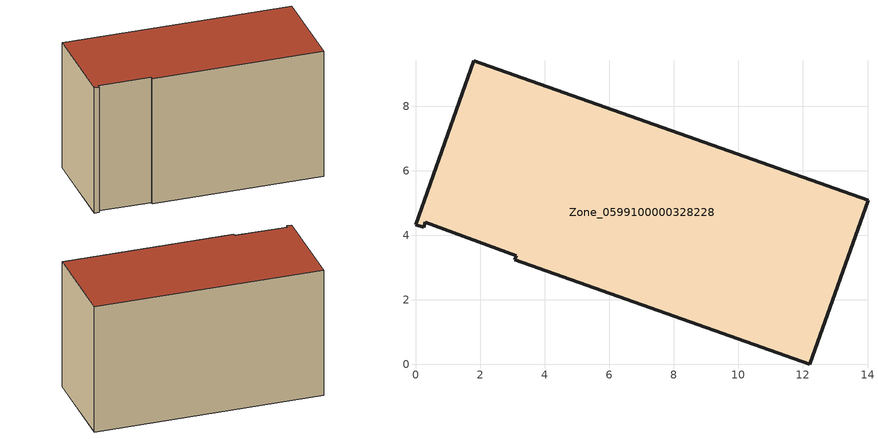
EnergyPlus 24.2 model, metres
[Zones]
Zone_0599100000328228
 floor ground (C_G): 12.21,0 3.07,3.24 3.11,3.37 0.3,4.4 0.25,4.24 0,4.33 1.81,9.41 14.01,5.08 z0.43
 wall outside (C_F): 0.3,4.4 3.11,3.37 3.07,3.24 12.21,0 14.01,5.08 1.81,9.41 0,4.33 0.25,4.24 0.3,4.4 z0.43:8.02
 roof outside (C_R): 3.07,3.24 12.21,0 14.01,5.08 1.81,9.41 0,4.33 0.25,4.24 0.3,4.4 3.11,3.37 z8.02
[BUILDING]
Pand.0599100000328228: North Axis=0; Terrain=City; Loads Convergence Tolerance Value=0.04; Temperature Convergence Tolerance Value=0.4; Solar Distribution=FullExterior; Maximum Number of Warmup Days=25; Minimum Number of Warmup Days=1
[Site:Location]
Rotterdam.The.Hague.AP_ZH_NLD Design_Conditions: Latitude=51.96; Longitude=4.45; Time Zone=1; Elevation=-4.5
[SITE:GROUNDTEMPERATURE:BUILDINGSURFACE]
18, 18, 18, 18, 18, 18, 18, 18, 18, 18, 18, 18
[MATERIAL] Thermal Absorptance=0.9; Solar Absorptance=0.7; Visible Absorptance=0.7
Name | Roughness | Thickness | Conductivity | Density | Specific Heat
G.TI.1975-1991 | MediumSmooth | 0.15 | 0.288461 | 540 | 1210
F.TI.1975-1991 | Rough | 0.3 | 0.230769 | 1920 | 840
R.TI.1975-1991 | MediumRough | 0.2 | 0.153846 | 1500 | 1000
[CONSTRUCTION]
C_G: G.TI.1975-1991
C_F: F.TI.1975-1991
C_R: R.TI.1975-1991
[ZONE]
Zone_0599100000328228: Type=1; Multiplier=1; Ceiling Height=Autocalculate; Volume=Autocalculate; Floor Area=autocalculate; Part of Total Floor Area=Yes
[ZONEINFILTRATION:DESIGNFLOWRATE]
Infil_Zone_0599100000328228: Zone or ZoneList or Space or SpaceList=Zone_0599100000328228; Schedule=AlwaysOn; Design Flow Rate Calculation Method=Flow/Area; Flow Rate per Floor Area=0.003; Constant Term Coefficient=1; Temperature Term Coefficient=0; Velocity Term Coefficient=0; Velocity Squared Term Coefficient=0
[HVACTEMPLATE:ZONE:IDEALLOADSAIRSYSTEM]
Zone_0599100000328228: Maximum Heating Supply Air Temperature=50; Minimum Cooling Supply Air Temperature=13; Maximum Heating Supply Air Humidity Ratio=0.0156; Minimum Cooling Supply Air Humidity Ratio=0.0077; Heating Limit=NoLimit; Cooling Limit=NoLimit; Dehumidification Control Type=ConstantSensibleHeatRatio; Cooling Sensible Heat Ratio=0.7; Dehumidification Setpoint=60; Humidification Control Type=None; Humidification Setpoint=30; Outdoor Air Method=None; Outdoor Air Flow Rate per Person=0.00944; Outdoor Air Flow Rate per Zone Floor Area=0; Outdoor Air Flow Rate per Zone=0; Demand Controlled Ventilation Type=None; Outdoor Air Economizer Type=NoEconomizer; Heat Recovery Type=None; Sensible Heat Recovery Effectiveness=0.7; Latent Heat Recovery Effectiveness=0.65
[ZONECONTROL:THERMOSTAT]
ThermostatControl_Zone_0599100000328228: Zone or ZoneList=Zone_0599100000328228; Control Type Schedule=DualSetpointControlType; Control 1=Thermostat_Zone_0599100000328228; Temperature Difference Between Cutout And Setpoint=0
[THERMOSTATSETPOINT:DUALSETPOINT]
Thermostat_Zone_0599100000328228: Heating Setpoint Temperature Schedule=HeatingSetpoint_Zone_0599100000328228; Cooling Setpoint Temperature Schedule=CoolingSetpoint_Zone_0599100000328228
[SCHEDULE:COMPACT]
HeatingSetpoint_Zone_0599100000328228: Through: 12/31, For: AllDays, Until: 24:00, 21
CoolingSetpoint_Zone_0599100000328228: Through: 12/31, For: AllDays, Until: 24:00, 24
DualSetpointControlType: Through: 12/31, For: AllDays, Until: 24:00, 4
AlwaysOn: Through: 12/31, For: AllDays, Until: 24:00, 1
